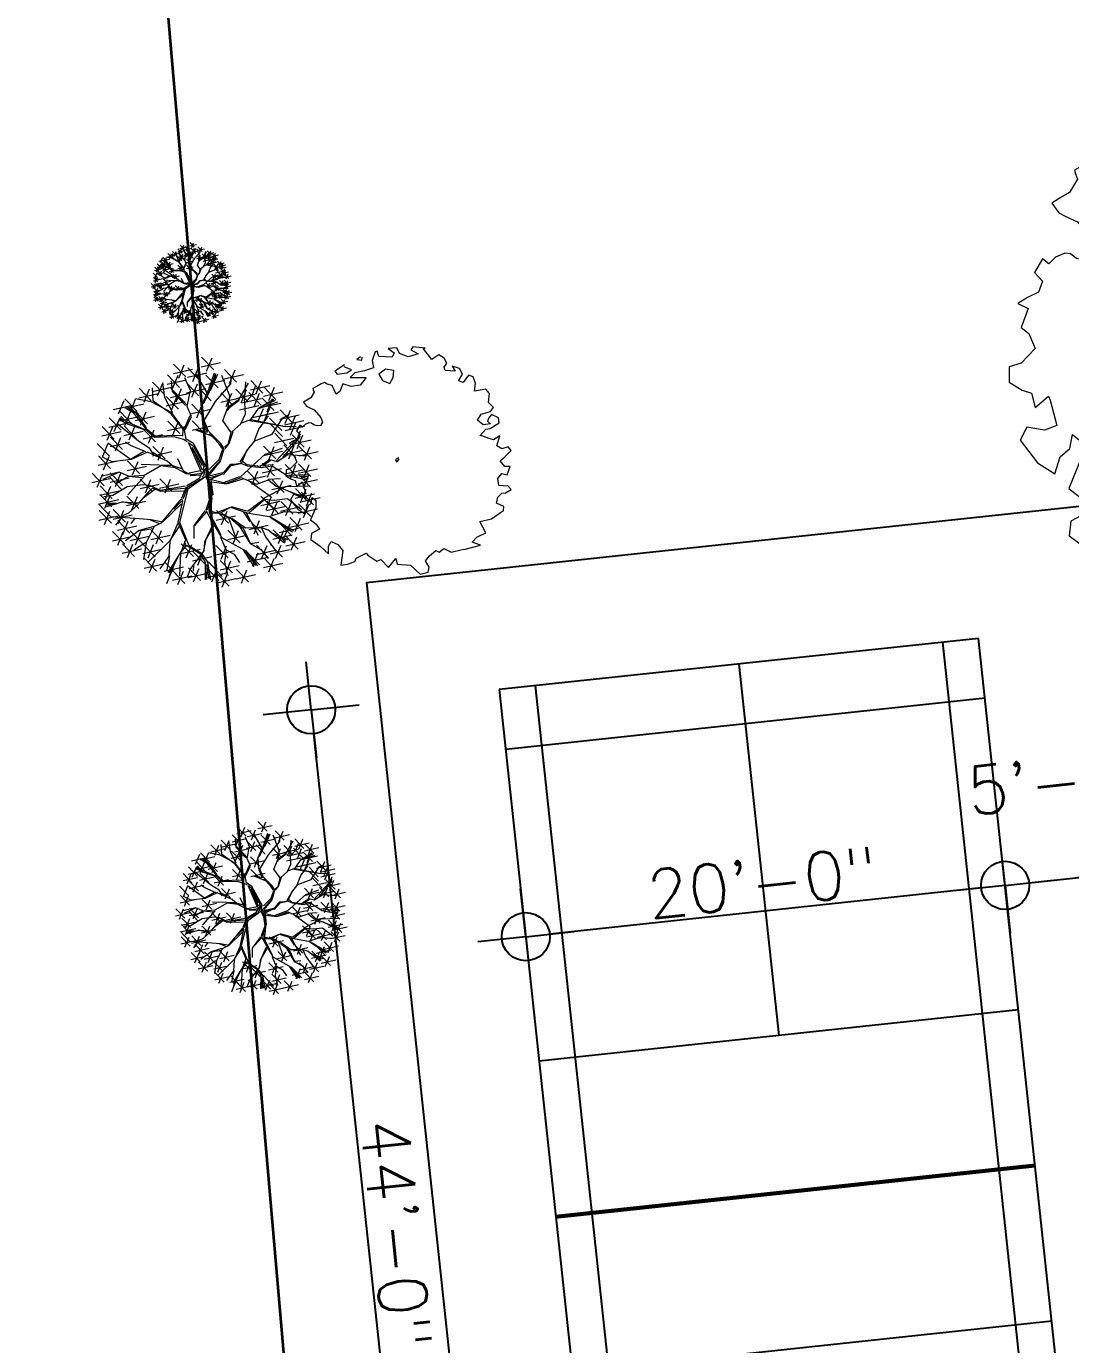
# Model space of a CAD drawing. Extents: x 2080 to 102399, y 2071 to 93424.
# Drawn here: x 84567 to 85087, y 77286 to 77943 of the extents above; entities that cross this region are included whole.
import ezdxf

# ---------------------------------------------------------------- set-up
doc = ezdxf.new("R2010")
doc.units = 0
doc.header["$LTSCALE"] = 20
doc.header["$MEASUREMENT"] = 0
doc.header["$PDMODE"] = 34
doc.header["$PDSIZE"] = 5
doc.layers.add('DIMLINE', color=254, linetype='Continuous')
doc.layers.add('SPORTS', color=240, linetype='Continuous')
for name, color, linetype, lineweight in [('division', 13, 'Continuous', 18), ('Mango tree', 96, 'Continuous', 5), ('NEEM TREE', 84, 'Continuous', 5), ('sappotta', 114, 'Continuous', 5), ('tree', 60, 'Continuous', 0)]:
    doc.layers.add(name, color=color, linetype=linetype, lineweight=lineweight)
doc.styles.add('STYLE1', font='romans.shx')
doc.dimstyles.get("Standard").update_dxf_attribs({"dimtxt": 24, "dimasz": 12, "dimexe": 0.18, "dimexo": 0.0625, "dimgap": 0, "dimtad": 1, "dimzin": 1, "dimdsep": 46, "dimlunit": 4, "dimtxsty": 'STYLE1', "dimblk": 'BLK', "dimcen": 0, "dimse1": 1, "dimse2": 1, "dimclrt": 3, "dimazin": 0, "dimtfac": 1, "dimtix": 1, "dimtmove": 2, "dimatfit": 3, "dimldrblk": 'BLK', "dimfxl": 1, "dimtolj": 1, "dimtzin": 0, "dimarcsym": 0})

# ---------------------------------------------------------------- blocks, each defined once
blk = doc.blocks.new('TREE')
at = {"layer": 'tree', "linetype": 'ByBlock'}
for p, q in [((-0.2048, 0.6602), (-0.1095, 0.5837)), ((-0.1725, 0.5879), (-0.1582, 0.6953)), ((-0.1348, 0.6602), (-0.0396, 0.5836)), ((-0.1025, 0.5879), (-0.0882, 0.6953)), ((-0.0333, 0.6639), (0.0526, 0.6888)), ((-0.0327, 0.7068), (0.0625, 0.6302)), ((-0.0305, 0.5588), (-0.0162, 0.6662)), ((0.0177, 0.6558), (0.113, 0.5792)), ((0.05, 0.5835), (0.0643, 0.6908)), ((0.1556, 0.5563), (0.1699, 0.6636)), ((-0.3288, 0.4921), (-0.3145, 0.5995)), ((-0.3058, 0.5749), (-0.2199, 0.5997)), ((-0.273, 0.5454), (-0.2587, 0.6528)), ((-0.2237, 0.5798), (-0.1284, 0.5032)), ((-0.2072, 0.4328), (-0.2166, 0.6045)), ((-0.2053, 0.6174), (-0.1194, 0.6422)), ((-0.1914, 0.5075), (-0.1771, 0.6148)), ((-0.1354, 0.6173), (-0.0495, 0.6422)), ((-0.0889, 0.4612), (-0.0874, 0.6348)), ((-0.0849, 0.4833), (-0.0706, 0.5907)), ((-0.0633, 0.5882), (0.0226, 0.6131)), ((-0.0628, 0.6311), (0.0325, 0.5545)), ((-0.0548, 0.6426), (-0.0517, 0.5903)), ((-0.0517, 0.5903), (-0.0107, 0.4797)), ((-0.0469, 0.6439), (-0.0466, 0.6107)), ((-0.0424, 0.6), (-0.0354, 0.6435)), ((-0.0052, 0.4639), (-0.0424, 0.6)), ((0.0014, 0.4731), (0.0289, 0.5925)), ((0.0385, 0.586), (0.0065, 0.4769)), ((0.0172, 0.6129), (0.1031, 0.6378)), ((0.0289, 0.5925), (0.0229, 0.6448)), ((0.0301, 0.4852), (0.0444, 0.5926)), ((0.035, 0.6411), (0.0325, 0.5878)), ((0.0438, 0.6368), (0.0385, 0.586)), ((0.1505, 0.5516), (0.1053, 0.6391)), ((0.1227, 0.5857), (0.2086, 0.6106)), ((0.1233, 0.6286), (0.2185, 0.552)), ((0.163, 0.5451), (0.2237, 0.6001)), ((0.2054, 0.5874), (0.3007, 0.5108)), ((0.2377, 0.5151), (0.252, 0.6224)), ((0.3301, 0.4704), (0.3444, 0.5778)), ((0.4055, 0.4811), (0.4198, 0.5885)), ((-0.4703, 0.4857), (-0.3844, 0.5106)), ((-0.4698, 0.5286), (-0.3745, 0.452)), ((-0.4375, 0.4563), (-0.4232, 0.5636)), ((-0.3143, 0.4371), (-0.3982, 0.5041)), ((-0.3616, 0.5215), (-0.2757, 0.5464)), ((-0.3611, 0.5644), (-0.2658, 0.4878)), ((-0.2903, 0.5111), (-0.303, 0.5704)), ((-0.2063, 0.4273), (-0.2903, 0.5111)), ((-0.2242, 0.5369), (-0.1383, 0.5618)), ((-0.1402, 0.4833), (-0.1438, 0.5217)), ((-0.1177, 0.5128), (-0.0318, 0.5376)), ((-0.1172, 0.5556), (-0.022, 0.479)), ((-0.0027, 0.5147), (0.0832, 0.5395)), ((-0.0021, 0.5575), (0.0931, 0.4809)), ((0.1767, 0.4132), (0.1505, 0.5516)), ((0.1688, 0.4091), (0.163, 0.5451)), ((0.1805, 0.4059), (0.2257, 0.5031)), ((0.2049, 0.5445), (0.2908, 0.5694)), ((0.2208, 0.3923), (0.2351, 0.4997)), ((0.2257, 0.5031), (0.2873, 0.5693)), ((0.2788, 0.4021), (0.2931, 0.5095)), ((0.2815, 0.4872), (0.3323, 0.535)), ((0.2973, 0.4998), (0.3832, 0.5247)), ((0.2979, 0.5427), (0.3931, 0.4661)), ((0.3726, 0.5106), (0.4585, 0.5354)), ((0.3732, 0.5534), (0.4684, 0.4769)), ((0.442, 0.3992), (0.4563, 0.5066)), ((-0.5611, 0.3077), (-0.5468, 0.4151)), ((-0.5424, 0.4094), (-0.4471, 0.3328)), ((-0.5101, 0.3371), (-0.4958, 0.4445)), ((-0.5006, 0.398), (-0.4147, 0.4228)), ((-0.5001, 0.4408), (-0.4048, 0.3643)), ((-0.4523, 0.3771), (-0.492, 0.4152)), ((-0.4678, 0.3685), (-0.4535, 0.4759)), ((-0.3143, 0.4371), (-0.4122, 0.4877)), ((-0.3977, 0.3994), (-0.3118, 0.4242)), ((-0.3972, 0.4422), (-0.3019, 0.3656)), ((-0.3883, 0.3547), (-0.374, 0.4621)), ((-0.3649, 0.3699), (-0.3506, 0.4773)), ((-0.2946, 0.3706), (-0.3143, 0.4371)), ((-0.2415, 0.3319), (-0.2272, 0.4392)), ((-0.12, 0.3971), (-0.2126, 0.4319)), ((-0.1082, 0.3768), (-0.2063, 0.4273)), ((-0.1122, 0.3845), (-0.1402, 0.4833)), ((-0.0806, 0.3787), (-0.0889, 0.4612)), ((-0.0593, 0.4055), (0.0266, 0.4304)), ((-0.0588, 0.4484), (0.0365, 0.3718)), ((-0.0265, 0.3761), (-0.0122, 0.4835)), ((-0.0085, 0.3991), (-0.0052, 0.4639)), ((0.0003, 0.3978), (0.0014, 0.4731)), ((0.1413, 0.2926), (0.1688, 0.4091)), ((0.1431, 0.2819), (0.1767, 0.4132)), ((0.188, 0.4218), (0.2739, 0.4466)), ((0.1885, 0.4646), (0.2838, 0.3881)), ((0.246, 0.4316), (0.3319, 0.4564)), ((0.2465, 0.4744), (0.3417, 0.3978)), ((0.2646, 0.3726), (0.2815, 0.4872)), ((0.2735, 0.3684), (0.2851, 0.4823)), ((0.3315, 0.4162), (0.4267, 0.3396)), ((0.357, 0.4049), (0.3972, 0.4816)), ((0.3638, 0.3439), (0.3781, 0.4513)), ((0.4091, 0.4286), (0.495, 0.4535)), ((0.4097, 0.4715), (0.5049, 0.3949)), ((0.4112, 0.3162), (0.4576, 0.4387)), ((0.514, 0.4023), (0.5999, 0.4271)), ((0.5146, 0.4451), (0.6098, 0.3685)), ((0.5469, 0.3728), (0.5612, 0.4802)), ((-0.6239, 0.3068), (-0.538, 0.3317)), ((-0.6233, 0.3497), (-0.5281, 0.2731)), ((-0.591, 0.2774), (-0.5767, 0.3848)), ((-0.5429, 0.3666), (-0.457, 0.3914)), ((-0.4487, 0.3078), (-0.531, 0.3639)), ((-0.4801, 0.3277), (-0.5236, 0.3708)), ((-0.4746, 0.3286), (-0.5139, 0.3782)), ((-0.3538, 0.3409), (-0.4523, 0.3771)), ((-0.2951, 0.3733), (-0.3845, 0.4057)), ((-0.2836, 0.2742), (-0.3538, 0.3409)), ((-0.2523, 0.3021), (-0.2977, 0.3728)), ((-0.2328, 0.3027), (-0.2946, 0.3706)), ((-0.2743, 0.3613), (-0.1884, 0.3862)), ((-0.2738, 0.4042), (-0.1786, 0.3276)), ((-0.1234, 0.268), (-0.192, 0.3599)), ((-0.0748, 0.2454), (-0.1082, 0.3768)), ((-0.105, 0.3374), (-0.0098, 0.2608)), ((-0.0955, 0.3342), (-0.0806, 0.3787)), ((-0.0826, 0.2917), (-0.0896, 0.3492)), ((-0.0727, 0.2651), (-0.0584, 0.3725)), ((0.0691, 0.3056), (-0.0085, 0.3991)), ((0.0696, 0.32), (0.0003, 0.3978)), ((0.0749, 0.3198), (0.1608, 0.3446)), ((0.0754, 0.3626), (0.1707, 0.2861)), ((0.1077, 0.2903), (0.122, 0.3977)), ((0.2348, 0.3004), (0.2669, 0.3589)), ((0.2669, 0.3589), (0.357, 0.4049)), ((0.2815, 0.24), (0.2958, 0.3473)), ((0.331, 0.3733), (0.4169, 0.3982)), ((0.3874, 0.2656), (0.4017, 0.373)), ((0.4116, 0.3135), (0.5357, 0.3568)), ((0.4261, 0.3103), (0.5371, 0.3486)), ((0.5416, 0.3382), (0.4319, 0.3085)), ((0.4437, 0.312), (0.5296, 0.3369)), ((0.4443, 0.3549), (0.5395, 0.2783)), ((0.4765, 0.2826), (0.4908, 0.3899)), ((-0.5089, 0.25), (-0.5844, 0.2487)), ((-0.5685, 0.1491), (-0.5542, 0.2565)), ((-0.5647, 0.2424), (-0.4788, 0.2672)), ((-0.5642, 0.2852), (-0.469, 0.2086)), ((-0.4776, 0.1801), (-0.5631, 0.3056)), ((-0.5319, 0.2129), (-0.5176, 0.3203)), ((-0.4757, 0.2333), (-0.5089, 0.25)), ((-0.3897, 0.223), (-0.4487, 0.3078)), ((-0.4473, 0.2298), (-0.3613, 0.2546)), ((-0.4467, 0.2726), (-0.3515, 0.1961)), ((-0.4072, 0.2253), (-0.4455, 0.3055)), ((-0.4144, 0.2003), (-0.4001, 0.3077)), ((-0.235, 0.2995), (-0.3902, 0.3069)), ((-0.3124, 0.2299), (-0.2265, 0.2547)), ((-0.3119, 0.2727), (-0.2167, 0.1961)), ((-0.2605, 0.2362), (-0.2836, 0.2742)), ((-0.2796, 0.2004), (-0.2653, 0.3078)), ((-0.122, 0.2598), (-0.2328, 0.3027)), ((-0.0802, 0.2109), (-0.1225, 0.2626)), ((-0.0752, 0.181), (-0.122, 0.2598)), ((-0.1056, 0.2945), (-0.0197, 0.3194)), ((-0.0766, 0.1892), (-0.0748, 0.2454)), ((0.0922, 0.251), (0.0691, 0.3056)), ((0.1056, 0.2699), (0.0696, 0.32)), ((0.0968, 0.2237), (0.0922, 0.251)), ((0.1055, 0.2394), (0.1431, 0.2819)), ((0.1061, 0.2671), (0.1413, 0.2926)), ((0.1459, 0.2799), (0.2348, 0.3004)), ((0.2329, 0.3114), (0.1472, 0.2885)), ((0.2028, 0.1723), (0.2171, 0.2796)), ((0.2487, 0.2694), (0.3346, 0.2943)), ((0.2492, 0.3123), (0.3445, 0.2357)), ((0.258, 0.2288), (0.3309, 0.2942)), ((0.3309, 0.2942), (0.4112, 0.3162)), ((0.3427, 0.2907), (0.4261, 0.3103)), ((0.4505, 0.1408), (0.4648, 0.2482)), ((0.482, 0.194), (0.5517, 0.312)), ((0.5427, 0.2438), (0.6286, 0.2687)), ((0.5433, 0.2867), (0.6385, 0.2101)), ((0.545, 0.2352), (0.5826, 0.2612)), ((0.5755, 0.2144), (0.5898, 0.3218)), ((-0.6736, 0.1612), (-0.5877, 0.186)), ((-0.673, 0.204), (-0.5778, 0.1274)), ((-0.6407, 0.1317), (-0.6264, 0.2391)), ((-0.6013, 0.1786), (-0.5154, 0.2034)), ((-0.6007, 0.2214), (-0.5055, 0.1448)), ((-0.4809, 0.1824), (-0.5169, 0.1816)), ((-0.4218, 0.0972), (-0.4776, 0.1801)), ((-0.3947, 0.2193), (-0.4757, 0.2333)), ((-0.2994, 0.2183), (-0.3897, 0.223)), ((-0.2597, 0.1974), (-0.3387, 0.2173)), ((-0.2624, 0.2136), (-0.2994, 0.2183)), ((-0.2476, 0.1599), (-0.2624, 0.2136)), ((-0.243, 0.1664), (-0.2605, 0.2362)), ((-0.128, 0.063), (-0.243, 0.1664)), ((-0.2356, 0.178), (-0.1404, 0.1014)), ((-0.2034, 0.1057), (-0.1891, 0.2131)), ((-0.0623, 0.105), (-0.0766, 0.1892)), ((-0.0552, 0.1452), (-0.0757, 0.2005)), ((-0.0606, 0.1276), (-0.0231, 0.2037)), ((0.0025, 0.0374), (0.0981, 0.2158)), ((0.0159, 0.0397), (0.0879, 0.1775)), ((0.0879, 0.1775), (0.0377, 0.06)), ((0.099, 0.1765), (0.0428, 0.0471)), ((0.0437, 0.0249), (0.1115, 0.1872)), ((0.0981, 0.2158), (0.099, 0.1765)), ((0.1115, 0.1872), (0.1055, 0.2394)), ((0.1705, 0.2446), (0.2658, 0.168)), ((0.2186, 0.1635), (0.1881, 0.2282)), ((0.1881, 0.2282), (0.2188, 0.13)), ((0.2191, 0.1608), (0.2558, 0.2257)), ((0.23, 0.1627), (0.2643, 0.2243)), ((0.2643, 0.2243), (0.4012, 0.2418)), ((0.4012, 0.2418), (0.545, 0.2352)), ((0.4177, 0.1703), (0.5036, 0.1951)), ((0.4183, 0.2131), (0.5135, 0.1365)), ((0.4236, 0.1589), (0.482, 0.194)), ((0.5067, 0.0974), (0.6118, 0.171)), ((0.525, 0.0834), (0.5393, 0.1908)), ((-0.6957, 0.0666), (-0.6098, 0.0915)), ((-0.6951, 0.1095), (-0.5999, 0.0329)), ((-0.6629, 0.0372), (-0.6486, 0.1446)), ((-0.5198, 0.114), (-0.622, 0.1415)), ((-0.6029, 0.0783), (-0.517, 0.1031)), ((-0.6023, 0.1211), (-0.5071, 0.0445)), ((-0.57, 0.0488), (-0.5557, 0.1562)), ((-0.4593, 0.0547), (-0.5226, 0.1135)), ((-0.4435, 0.0598), (-0.5198, 0.114)), ((-0.4102, 0.0459), (-0.425, 0.0995)), ((-0.3927, 0.0407), (-0.4218, 0.0972)), ((-0.1562, 0.0497), (-0.2476, 0.1599)), ((-0.2362, 0.1352), (-0.1503, 0.16)), ((-0.1409, 0.058), (-0.2227, 0.1446)), ((-0.0424, 0.0691), (-0.0623, 0.105)), ((-0.0561, 0.1003), (-0.0606, 0.1276)), ((0.0062, 0.0465), (-0.0561, 0.1003)), ((0.2103, 0.0643), (0.2214, 0.1471)), ((0.2175, 0.0543), (0.23, 0.1627)), ((0.311, 0.0476), (0.3358, 0.1329)), ((0.3358, 0.1329), (0.4236, 0.1589)), ((0.4028, 0.1499), (0.4277, 0.1511)), ((0.4236, 0.1589), (0.503, 0.136)), ((0.4277, 0.1511), (0.4981, 0.1322)), ((0.4533, 0.094), (0.5485, 0.0174)), ((0.4561, 0.0497), (0.5072, 0.0947)), ((0.4922, 0.1129), (0.5781, 0.1377)), ((0.4927, 0.1557), (0.588, 0.0791)), ((0.4961, 0.109), (0.5913, 0.0324)), ((0.503, 0.136), (0.6177, 0.1524)), ((0.5072, 0.0947), (0.5725, 0.0889)), ((0.5581, 0.0067), (0.5724, 0.1141)), ((0.5725, 0.0889), (0.6283, 0.1067)), ((0.5914, 0.0745), (0.6773, 0.0994)), ((0.5919, 0.1174), (0.6871, 0.0408)), ((0.6242, 0.0451), (0.6385, 0.1524)), ((-0.551, 0.0336), (-0.6427, -0.0185)), ((-0.5542, 0.0359), (-0.6342, 0.0642)), ((-0.6174, 0.0087), (-0.5221, -0.0679)), ((-0.5851, -0.0636), (-0.5708, 0.0438)), ((-0.4431, 0.0575), (-0.551, 0.0336)), ((-0.5184, -0.0189), (-0.4325, 0.0059)), ((-0.5179, 0.0239), (-0.4226, -0.0527)), ((-0.4856, -0.0484), (-0.4713, 0.059)), ((-0.4001, 0.0366), (-0.4431, 0.0575)), ((-0.2066, 0.0326), (-0.4001, 0.0366)), ((-0.2284, 0.0123), (-0.3885, 0.0329)), ((-0.2099, 0.0183), (-0.3285, -0.0408)), ((-0.1317, 0.0372), (-0.3243, -0.0486)), ((-0.2136, 0.0233), (-0.2816, 0.0285)), ((-0.2011, 0.0336), (-0.2099, 0.0183)), ((-0.1266, 0.0547), (-0.2011, 0.0336)), ((-0.1256, 0.0491), (-0.1965, 0.0234)), ((0, 0), (-0.1317, 0.0372)), ((0, 0), (-0.1256, 0.0491)), ((-0.0378, 0.0249), (-0.1182, 0.0561)), ((-0.0133, 0.0293), (-0.0577, 0.0777)), ((-0.0029, 0.0338), (-0.0424, 0.0691)), ((-0.0049, 0.0305), (-0.0378, 0.0249)), ((-0.0003, 0.0032), (-0.0258, -0.0459)), ((-0.0193, 0.0171), (-0.0022, 0.0143)), ((-0.0003, 0.0032), (-0.0143, -0.0468)), ((0.0395, 0.0323), (-0.0049, 0.0305)), ((-0.0022, 0.0143), (0.0395, 0.0323)), ((0, 0), (0.0437, 0.0249)), ((0, 0), (0.0907, -0.0733)), ((0, 0), (0.1387, -0.0093)), ((0.0428, 0.0471), (0.0159, 0.0397)), ((0.0457, 0.0112), (0.1342, 0.0011)), ((0.1342, 0.0011), (0.1976, 0.0229)), ((0.1387, -0.0093), (0.2039, 0.0183)), ((0.1976, 0.0229), (0.2103, 0.0643)), ((0.2039, 0.0183), (0.2175, 0.0543)), ((0.2077, 0.0135), (0.2494, 0.0148)), ((0.2143, 0.023), (0.2461, 0.0172)), ((0.2461, 0.0172), (0.311, 0.0476)), ((0.2494, 0.0148), (0.3232, 0.0414)), ((0.3168, 0.0458), (0.3889, 0.0329)), ((0.3889, 0.0329), (0.4561, 0.0497)), ((0.3938, 0.0364), (0.4502, 0.0012)), ((0.5395, -0.1795), (0.4317, 0.012)), ((0.4502, 0.0012), (0.5332, 0.0068)), ((0.4662, 0.0016), (0.5615, -0.075)), ((0.5252, 0.0362), (0.6111, 0.061)), ((0.5332, 0.0068), (0.6399, -0.0619)), ((0.5359, 0.0073), (0.6375, -0.0315)), ((0.5825, -0.0766), (0.5968, 0.0307)), ((0.6103, -0.0135), (0.6962, 0.0113)), ((0.6109, 0.0293), (0.7061, -0.0473)), ((0.6432, -0.043), (0.6575, 0.0644)), ((-0.6824, -0.0975), (-0.5965, -0.0727)), ((-0.6819, -0.0547), (-0.5866, -0.1313)), ((-0.6496, -0.127), (-0.6353, -0.0196)), ((-0.4544, -0.0734), (-0.64, -0.0514)), ((-0.6179, -0.0342), (-0.532, -0.0093)), ((-0.4539, -0.0762), (-0.529, -0.1279)), ((-0.3336, -0.0445), (-0.4539, -0.0762)), ((-0.3415, -0.0625), (-0.4516, -0.0729)), ((-0.3243, -0.0486), (-0.3996, -0.1841)), ((-0.3285, -0.0408), (-0.3865, -0.1457)), ((-0.0258, -0.0459), (-0.0782, -0.0994)), ((-0.0143, -0.0468), (-0.069, -0.1031)), ((0.0037, -0.0378), (-0.0634, -0.105)), ((0.0794, -0.0725), (-0.0032, -0.0305)), ((-0.0027, -0.05), (0.0442, -0.1288)), ((0, -0.016), (0.0794, -0.0725)), ((0.0068, -0.04), (0.0464, -0.1257)), ((0.0218, -0.0124), (0.1337, -0.0129)), ((0.0776, -0.0784), (0.1507, -0.0801)), ((0.0907, -0.0733), (0.1551, -0.0736)), ((0.1507, -0.0801), (0.1961, -0.1171)), ((0.1551, -0.0736), (0.1692, -0.0909)), ((0.3552, -0.0987), (0.4322, -0.0745)), ((0.4322, -0.0745), (0.5351, -0.0711)), ((0.4506, -0.0014), (0.5471, -0.1922)), ((0.4657, -0.0413), (0.5516, -0.0164)), ((0.4982, -0.0688), (0.5841, -0.044)), ((0.4988, -0.026), (0.594, -0.1026)), ((0.5497, -0.0472), (0.6356, -0.0223)), ((0.5502, -0.0043), (0.6454, -0.0809)), ((0.634, -0.0433), (0.5572, -0.0031)), ((-0.529, -0.1279), (-0.6262, -0.1328)), ((-0.5262, -0.1302), (-0.6106, -0.1749)), ((-0.5883, -0.2365), (-0.574, -0.1291)), ((-0.3865, -0.1457), (-0.4551, -0.1682)), ((-0.4366, -0.2485), (-0.4223, -0.1411)), ((-0.4167, -0.1646), (-0.3981, -0.1586)), ((-0.2851, -0.1315), (-0.3468, -0.1809)), ((-0.1708, -0.1289), (-0.2851, -0.1315)), ((-0.1717, -0.1404), (-0.2819, -0.1338)), ((-0.1611, -0.1553), (-0.2266, -0.2977)), ((-0.1625, -0.1303), (-0.1885, -0.1908)), ((-0.0782, -0.0994), (-0.1625, -0.1303)), ((-0.1334, -0.1363), (-0.1611, -0.1553)), ((-0.069, -0.1031), (-0.1583, -0.1382)), ((-0.1491, -0.159), (-0.0787, -0.1133)), ((-0.1491, -0.159), (-0.1325, -0.1923)), ((0.1285, -0.1649), (0.0414, -0.1124)), ((0.0442, -0.1288), (0.1326, -0.1893)), ((0.0464, -0.1257), (0.1304, -0.1758)), ((0.1692, -0.0909), (0.1988, -0.1166)), ((0.1988, -0.1166), (0.2115, -0.1592)), ((0.1997, -0.1222), (0.28, -0.1002)), ((0.2908, -0.0984), (0.2006, -0.1108)), ((0.2115, -0.1592), (0.2579, -0.2353)), ((0.216, -0.1194), (0.2161, -0.1529)), ((0.2161, -0.1529), (0.2589, -0.2239)), ((0.28, -0.1002), (0.361, -0.1005)), ((0.3553, -0.2704), (0.3696, -0.1631)), ((0.361, -0.1005), (0.4605, -0.1592)), ((0.4605, -0.1592), (0.5815, -0.1472)), ((0.4883, -0.2176), (0.5026, -0.1102)), ((0.5143, -0.1912), (0.5286, -0.0838)), ((0.5618, -0.1806), (0.6477, -0.1557)), ((0.5623, -0.1377), (0.6576, -0.2143)), ((0.5815, -0.1472), (0.612, -0.1616)), ((0.5946, -0.21), (0.6089, -0.1026)), ((-0.6694, -0.223), (-0.5835, -0.1982)), ((-0.6316, -0.2393), (-0.5364, -0.3159)), ((-0.6212, -0.2071), (-0.5353, -0.1822)), ((-0.6206, -0.1642), (-0.5254, -0.2408)), ((-0.4551, -0.1682), (-0.6115, -0.1865)), ((-0.6069, -0.1967), (-0.5564, -0.1829)), ((-0.5527, -0.1875), (-0.6055, -0.205)), ((-0.5994, -0.3116), (-0.5851, -0.2043)), ((-0.4685, -0.1733), (-0.5833, -0.2546)), ((-0.4768, -0.1719), (-0.5527, -0.1875)), ((-0.4074, -0.1716), (-0.4768, -0.1719)), ((-0.4694, -0.219), (-0.3835, -0.1942)), ((-0.4689, -0.1762), (-0.3736, -0.2528)), ((-0.4283, -0.3326), (-0.414, -0.2253)), ((-0.4074, -0.1716), (-0.4005, -0.2266)), ((-0.4005, -0.2266), (-0.3951, -0.2756)), ((-0.3996, -0.1841), (-0.39, -0.2748)), ((-0.3696, -0.2771), (-0.3029, -0.2434)), ((-0.2062, -0.2186), (-0.3247, -0.2471)), ((-0.3029, -0.2434), (-0.2099, -0.2306)), ((-0.1885, -0.1908), (-0.2354, -0.3106)), ((-0.1719, -0.2615), (-0.086, -0.2367)), ((-0.1713, -0.2187), (-0.0761, -0.2953)), ((-0.1597, -0.1636), (-0.1316, -0.1979)), ((-0.1391, -0.291), (-0.1248, -0.1836)), ((-0.1325, -0.1923), (-0.0549, -0.2378)), ((-0.1316, -0.1979), (-0.1072, -0.2747)), ((-0.127, -0.208), (-0.0549, -0.2378)), ((-0.117, -0.2175), (-0.1065, -0.28)), ((-0.0549, -0.2378), (-0.0184, -0.3382)), ((-0.0107, -0.3337), (-0.0485, -0.2422)), ((0.1304, -0.1758), (0.1582, -0.2744)), ((0.1323, -0.1698), (0.3363, -0.2026)), ((0.1396, -0.2563), (0.2255, -0.2314)), ((0.1402, -0.2134), (0.2354, -0.29)), ((0.145, -0.2292), (0.153, -0.3929)), ((0.1725, -0.2857), (0.1868, -0.1784)), ((0.2579, -0.2353), (0.3074, -0.2801)), ((0.2589, -0.2239), (0.3265, -0.2433)), ((0.2678, -0.3315), (0.2821, -0.2242)), ((0.3093, -0.2742), (0.2687, -0.2335)), ((0.2687, -0.2335), (0.3278, -0.2515)), ((0.3224, -0.241), (0.4083, -0.2161)), ((0.323, -0.1981), (0.4182, -0.2747)), ((0.3265, -0.2433), (0.3478, -0.2873)), ((0.3363, -0.2026), (0.433, -0.2618)), ((0.4287, -0.2023), (0.5239, -0.2789)), ((0.461, -0.2747), (0.4753, -0.1673)), ((0.5276, -0.2515), (0.6135, -0.2267)), ((0.5281, -0.2087), (0.6233, -0.2852)), ((0.5471, -0.1922), (0.5922, -0.2432)), ((0.5536, -0.2251), (0.6395, -0.2002)), ((0.5541, -0.1822), (0.6493, -0.2588)), ((-0.6322, -0.2822), (-0.5463, -0.2573)), ((-0.5061, -0.2806), (-0.5649, -0.299)), ((-0.5581, -0.3467), (-0.4722, -0.3219)), ((-0.5575, -0.3039), (-0.4623, -0.3805)), ((-0.5252, -0.3762), (-0.5109, -0.2688)), ((-0.4783, -0.2816), (-0.508, -0.3032)), ((-0.3696, -0.2771), (-0.5061, -0.2806)), ((-0.4611, -0.3032), (-0.3752, -0.2783)), ((-0.4606, -0.2603), (-0.3653, -0.3369)), ((-0.3951, -0.2756), (-0.4174, -0.327)), ((-0.39, -0.2748), (-0.4095, -0.3399)), ((-0.3247, -0.2471), (-0.3696, -0.2771)), ((-0.3095, -0.4221), (-0.2952, -0.3147)), ((-0.2391, -0.3055), (-0.2795, -0.3823)), ((-0.2354, -0.3106), (-0.2065, -0.4818)), ((-0.1896, -0.4219), (-0.1753, -0.3146)), ((-0.1137, -0.2701), (-0.1773, -0.3731)), ((-0.1072, -0.2747), (-0.1125, -0.3593)), ((-0.1097, -0.2945), (-0.1064, -0.3806)), ((-0.1024, -0.2878), (-0.0963, -0.3901)), ((-0.0488, -0.3905), (-0.0267, -0.3225)), ((0.1582, -0.2744), (0.2241, -0.3165)), ((0.2241, -0.3165), (0.2233, -0.3781)), ((0.2263, -0.3133), (0.2777, -0.369)), ((0.2349, -0.3021), (0.3208, -0.2772)), ((0.2355, -0.2592), (0.3307, -0.3358)), ((0.3074, -0.2801), (0.3177, -0.3902)), ((0.3478, -0.2873), (0.4223, -0.3138)), ((0.3496, -0.2814), (0.5678, -0.2977)), ((0.3918, -0.2995), (0.5577, -0.3051)), ((0.4055, -0.3339), (0.4914, -0.309)), ((0.4061, -0.291), (0.5013, -0.3676)), ((0.4223, -0.3138), (0.4886, -0.4089)), ((0.4383, -0.3633), (0.4526, -0.256)), ((0.4881, -0.3355), (0.574, -0.3107)), ((0.4886, -0.2927), (0.5839, -0.3693)), ((0.5002, -0.3086), (0.5861, -0.2837)), ((0.5209, -0.365), (0.5352, -0.2576)), ((-0.4174, -0.327), (-0.504, -0.3949)), ((-0.423, -0.3446), (-0.4971, -0.4018)), ((-0.4876, -0.3919), (-0.3924, -0.4684)), ((-0.4841, -0.411), (-0.423, -0.3446)), ((-0.4095, -0.3399), (-0.4823, -0.4217)), ((-0.4553, -0.4642), (-0.441, -0.3568)), ((-0.4035, -0.3413), (-0.4222, -0.4649)), ((-0.3657, -0.5011), (-0.3514, -0.3937)), ((-0.2795, -0.3823), (-0.343, -0.4206)), ((-0.3423, -0.3926), (-0.2564, -0.3678)), ((-0.3417, -0.3498), (-0.2465, -0.4264)), ((-0.2759, -0.3869), (-0.2676, -0.4359)), ((-0.2224, -0.3925), (-0.1365, -0.3676)), ((-0.2219, -0.3496), (-0.1266, -0.4262)), ((-0.1125, -0.3593), (-0.1552, -0.4731)), ((-0.1064, -0.3806), (-0.1525, -0.4723)), ((-0.0963, -0.3901), (-0.0331, -0.4661)), ((-0.0194, -0.3324), (-0.0839, -0.4803)), ((-0.0591, -0.4848), (-0.0448, -0.3774)), ((-0.0184, -0.3382), (0.0499, -0.4609)), ((-0.008, -0.3501), (0.1163, -0.3738)), ((-0.0076, -0.3361), (0.1127, -0.3689)), ((0.0702, -0.4209), (0.1561, -0.396)), ((0.0707, -0.378), (0.1659, -0.4546)), ((0.1007, -0.498), (0.115, -0.3907)), ((0.103, -0.4503), (0.1173, -0.343)), ((0.1127, -0.3689), (0.1499, -0.4241)), ((0.1176, -0.3652), (0.2597, -0.428)), ((0.1913, -0.4128), (0.2772, -0.3879)), ((0.1919, -0.3699), (0.2871, -0.4465)), ((0.2233, -0.3781), (0.2612, -0.5033)), ((0.2241, -0.4422), (0.2384, -0.3349)), ((0.3171, -0.4168), (0.403, -0.392)), ((0.3176, -0.374), (0.4129, -0.4506)), ((0.3177, -0.3902), (0.3763, -0.5062)), ((0.4013, -0.4879), (0.3244, -0.3975)), ((0.3499, -0.4463), (0.3642, -0.3389)), ((0.4039, -0.5086), (0.4182, -0.4012)), ((0.4587, -0.415), (0.5446, -0.3901)), ((0.4593, -0.3721), (0.5545, -0.4487)), ((0.4915, -0.4444), (0.5058, -0.3371)), ((-0.4882, -0.4347), (-0.4023, -0.4099)), ((-0.4749, -0.5065), (-0.389, -0.4816)), ((-0.4744, -0.4636), (-0.3791, -0.5402)), ((-0.4421, -0.5359), (-0.4278, -0.4285)), ((-0.3986, -0.4717), (-0.3127, -0.4468)), ((-0.398, -0.4288), (-0.3028, -0.5054)), ((-0.343, -0.4206), (-0.3958, -0.4885)), ((-0.2676, -0.4359), (-0.288, -0.4955)), ((-0.2125, -0.4633), (-0.2516, -0.5788)), ((-0.2093, -0.4822), (-0.2396, -0.5849)), ((-0.2065, -0.4818), (-0.235, -0.5955)), ((-0.1552, -0.4731), (-0.1424, -0.549)), ((-0.152, -0.475), (-0.1152, -0.5107)), ((-0.0919, -0.4553), (-0.006, -0.4305)), ((-0.0913, -0.4125), (0.0039, -0.4891)), ((-0.0336, -0.4634), (-0.063, -0.5215)), ((-0.0331, -0.4661), (-0.0177, -0.5084)), ((0.0499, -0.4609), (0.1322, -0.517)), ((0.0511, -0.4687), (0.0651, -0.6342)), ((0.0737, -0.6355), (0.0525, -0.4769)), ((0.0678, -0.4686), (0.1537, -0.4437)), ((0.0684, -0.4257), (0.1636, -0.5023)), ((0.1499, -0.4241), (0.2072, -0.4816)), ((0.1527, -0.5685), (0.167, -0.4611)), ((0.2072, -0.4816), (0.2087, -0.5904)), ((0.2465, -0.4497), (0.2653, -0.5445)), ((0.2597, -0.428), (0.35, -0.533)), ((0.272, -0.589), (0.2863, -0.4816)), ((0.3193, -0.4761), (0.4145, -0.5527)), ((0.3516, -0.5484), (0.3659, -0.441)), ((0.3913, -0.4953), (0.3618, -0.4526)), ((0.3618, -0.4526), (0.3818, -0.5053)), ((0.371, -0.4791), (0.4569, -0.4543)), ((0.3716, -0.4363), (0.4668, -0.5128)), ((-0.38, -0.5843), (-0.2941, -0.5594)), ((-0.3794, -0.5414), (-0.2842, -0.618)), ((-0.3471, -0.6137), (-0.3328, -0.5063)), ((-0.2549, -0.5729), (-0.169, -0.548)), ((-0.2543, -0.53), (-0.1591, -0.6066)), ((-0.222, -0.6023), (-0.2077, -0.495)), ((-0.185, -0.5886), (-0.0991, -0.5638)), ((-0.1845, -0.5458), (-0.0893, -0.6224)), ((-0.1424, -0.549), (-0.1582, -0.6188)), ((-0.1522, -0.6181), (-0.1379, -0.5107)), ((-0.063, -0.5215), (-0.0923, -0.6299)), ((-0.0451, -0.5673), (0.0501, -0.6439)), ((-0.0177, -0.5084), (-0.0184, -0.6371)), ((-0.0167, -0.5472), (0.0102, -0.6407)), ((-0.0129, -0.6396), (0.0014, -0.5323)), ((0.0432, -0.6451), (0.0575, -0.5377)), ((0.1102, -0.6739), (0.1245, -0.5666)), ((0.1198, -0.539), (0.2057, -0.5142)), ((0.1204, -0.4962), (0.2156, -0.5728)), ((0.1322, -0.517), (0.1982, -0.6091)), ((0.2107, -0.6622), (0.225, -0.5548)), ((0.2392, -0.5595), (0.3251, -0.5347)), ((0.2397, -0.5167), (0.335, -0.5933)), ((0.2442, -0.5587), (0.3395, -0.6353)), ((0.2612, -0.5033), (0.2916, -0.568)), ((0.2658, -0.5304), (0.2845, -0.5748)), ((0.2765, -0.631), (0.2908, -0.5236)), ((0.3187, -0.5189), (0.4046, -0.4941)), ((-0.2193, -0.6729), (-0.1334, -0.6481)), ((-0.2187, -0.6301), (-0.1235, -0.7067)), ((-0.1864, -0.7024), (-0.1721, -0.595)), ((-0.1284, -0.6539), (-0.0425, -0.6291)), ((-0.1279, -0.6111), (-0.0326, -0.6877)), ((-0.0956, -0.6834), (-0.0813, -0.576)), ((-0.0457, -0.6102), (0.0402, -0.5853)), ((-0.0016, -0.637), (-0.0134, -0.5831)), ((0.0037, -0.7279), (0.018, -0.6205)), ((0.0103, -0.6156), (0.0962, -0.5908)), ((0.0109, -0.5728), (0.1061, -0.6494)), ((0.0774, -0.6445), (0.1633, -0.6196)), ((0.078, -0.6016), (0.1732, -0.6782)), ((0.1778, -0.6327), (0.2637, -0.6079)), ((0.1784, -0.5899), (0.2736, -0.6665)), ((0.2437, -0.6015), (0.3296, -0.5767)), ((-0.0291, -0.6984), (0.0568, -0.6736)), ((-0.0286, -0.6556), (0.0667, -0.7322))]:
    blk.add_line(p, q, dxfattribs=at)
blk = doc.blocks.new('NEEM')
at = {"layer": 'sappotta', "linetype": 'Continuous'}
for p, q in [((0.1622, 1.1437), (0.1418, 1.1119)), ((0.2828, 1.1298), (0.1622, 1.1437)), ((-0.2131, 1.0923), (-0.2421, 1.0068)), ((-0.1911, 1.0989), (-0.2131, 1.0923)), ((-0.177, 1.0484), (-0.1911, 1.0989)), ((0.0031, 1.1323), (-0.083, 1.1274)), ((-0.083, 1.1274), (-0.0227, 1.0834)), ((-0.0227, 1.0834), (-0.0431, 1.0394)), ((0.0298, 1.0769), (0.0031, 1.1323)), ((0.1418, 1.1119), (0.2162, 1.072)), ((0.2671, 1.1233), (0.2828, 1.1298)), ((0.3509, 1.0158), (0.2671, 1.1233)), ((-0.3588, 1.0435), (-0.3956, 1.0158)), ((-0.3455, 1.0109), (-0.34, 1.0386)), ((-0.0431, 1.0394), (-0.177, 1.0484)), ((0.1144, 1.0427), (0.0298, 1.0769)), ((0.2162, 1.072), (0.1144, 1.0427)), ((0.4207, 1.063), (0.3509, 1.0158)), ((0.4731, 1.0296), (0.4207, 1.063)), ((0.5006, 0.9816), (0.4731, 1.0296)), ((-0.3956, 1.0158), (-0.3455, 1.0109)), ((-0.2421, 1.0068), (-0.2303, 0.9351)), ((0.4716, 0.9417), (0.5006, 0.9816)), ((-0.517, 0.9628), (-0.6142, 0.9009)), ((-0.5209, 0.9449), (-0.5209, 0.9449)), ((-0.4489, 0.9131), (-0.5209, 0.9449)), ((-0.2303, 0.9351), (-0.3196, 0.9058)), ((-0.1081, 0.9221), (-0.177, 0.8716)), ((-0.0274, 0.9083), (-0.1081, 0.9221)), ((0.4825, 0.9083), (0.4716, 0.9417)), ((0.5515, 0.9498), (0.5813, 0.9001)), ((0.6267, 0.9278), (0.5515, 0.9498)), ((0.6541, 0.87), (0.6267, 0.9278)), ((-0.6142, 0.9009), (-0.5891, 0.87)), ((-0.5891, 0.87), (-0.4935, 0.8838)), ((-0.4935, 0.8838), (-0.4489, 0.9131)), ((-0.4152, 0.8838), (-0.459, 0.839)), ((-0.3196, 0.9058), (-0.4152, 0.8838)), ((-0.177, 0.8716), (-0.1394, 0.8089)), ((-0.0345, 0.839), (-0.0274, 0.9083)), ((0.5813, 0.9001), (0.4825, 0.9083)), ((0.6157, 0.8064), (0.6541, 0.87)), ((-0.459, 0.839), (-0.3032, 0.8374)), ((-0.3032, 0.8374), (-0.3611, 0.7616)), ((-0.0674, 0.7796), (-0.0345, 0.839)), ((0.7152, 0.8602), (0.6604, 0.7877)), ((0.7622, 0.8439), (0.7152, 0.8602)), ((0.7826, 0.7787), (0.7622, 0.8439)), ((-0.7826, 0.7567), (-0.8304, 0.7291)), ((-0.7489, 0.7739), (-0.7826, 0.7567)), ((-0.7168, 0.7893), (-0.7489, 0.7739)), ((-0.6886, 0.7722), (-0.7168, 0.7893)), ((-0.6384, 0.7576), (-0.6886, 0.7722)), ((-0.5985, 0.672), (-0.6384, 0.7576)), ((-0.5335, 0.7763), (-0.5617, 0.6989)), ((-0.452, 0.7502), (-0.5335, 0.7763)), ((-0.3611, 0.7616), (-0.452, 0.7502)), ((-0.1394, 0.8089), (-0.0674, 0.7796)), ((0.6604, 0.7877), (0.6157, 0.8064)), ((0.7755, 0.7038), (0.7826, 0.7787)), ((-0.8304, 0.7291), (-0.8264, 0.7144)), ((-0.8264, 0.7144), (-0.8178, 0.6924)), ((0.8883, 0.7225), (0.7755, 0.7038)), ((0.9236, 0.6785), (0.8883, 0.7225)), ((-0.8178, 0.6924), (-0.8499, 0.6378)), ((-0.5617, 0.6989), (-0.5985, 0.672)), ((0.9126, 0.5906), (0.9236, 0.6785)), ((-0.8922, 0.6126), (-0.9228, 0.5938)), ((-0.8499, 0.6378), (-0.8922, 0.6126)), ((-0.9228, 0.5938), (-0.8946, 0.5547)), ((-0.8946, 0.5547), (-0.868, 0.5401)), ((0.9643, 0.5409), (0.9126, 0.5906)), ((0.9338, 0.5002), (0.9643, 0.5409)), ((-0.868, 0.5401), (-0.8178, 0.5173)), ((-0.8178, 0.5173), (-0.752, 0.4399)), ((0.8398, 0.4749), (0.9338, 0.5002)), ((-0.752, 0.4399), (-0.7348, 0.3943)), ((0.8037, 0.4146), (0.8398, 0.4749)), ((0.9165, 0.4374), (0.904, 0.404)), ((0.9424, 0.4708), (0.9165, 0.4374)), ((1.0137, 0.4391), (0.9424, 0.4708)), ((1.0176, 0.3886), (1.0137, 0.4391)), ((-0.8695, 0.3894), (-0.9079, 0.3723)), ((-0.846, 0.3861), (-0.8695, 0.3894)), ((-0.821, 0.3674), (-0.846, 0.3861)), ((-0.7348, 0.3943), (-0.7567, 0.3609)), ((0.8601, 0.3666), (0.8037, 0.4146)), ((0.904, 0.404), (0.933, 0.378)), ((0.9298, 0.3315), (1.0176, 0.3886)), ((-0.9604, 0.3657), (-0.9941, 0.3095)), ((-0.9345, 0.3454), (-0.9604, 0.3657)), ((-0.9079, 0.3723), (-0.9345, 0.3454)), ((-0.7881, 0.3592), (-0.821, 0.3674)), ((-0.7567, 0.3609), (-0.7881, 0.3592)), ((0.8288, 0.259), (0.8875, 0.3258)), ((0.933, 0.378), (0.8601, 0.3666)), ((0.8875, 0.3258), (0.9298, 0.3315)), ((-0.9941, 0.3095), (-0.9612, 0.2745)), ((-0.9612, 0.2745), (-0.9776, 0.2289)), ((-0.9776, 0.2289), (-1.0231, 0.2077)), ((0.8382, 0.2623), (0.8288, 0.259)), ((0.9306, 0.2281), (0.8382, 0.2623)), ((0.962, 0.2175), (0.9306, 0.2281)), ((1.0254, 0.259), (0.962, 0.2175)), ((0.9964, 0.1597), (1.0254, 0.259)), ((-1.0231, 0.2077), (-1.0622, 0.1825)), ((-1.0622, 0.1825), (-1.0199, 0.1621)), ((-1.0199, 0.1621), (-1.0489, 0.0839)), ((1.0458, 0.1287), (0.9964, 0.1597)), ((1.1092, 0.1491), (1.0458, 0.1287)), ((1.074, 0.0489), (1.1374, 0.114)), ((1.1374, 0.114), (1.1092, 0.1491)), ((-1.0489, 0.0839), (-1.0168, 0.0595)), ((-1.0168, 0.0595), (-0.991, -0.0024)), ((0.0196, 0.0407), (-0.0094, 0.0244)), ((-0.0094, 0.0244), (0, 0)), ((0, 0), (0.0141, 0.0114)), ((0.0141, 0.0114), (0.0274, 0.031)), ((1.0286, 0.0106), (1.074, 0.0489)), ((1.074, -0.0472), (1.0286, 0.0106)), ((-0.991, -0.0024), (-1.0481, -0.0619)), ((1.1288, -0.0472), (1.074, -0.0472)), ((1.0998, -0.1287), (1.1288, -0.0472)), ((-1.0975, -0.0774), (-1.0983, -0.1401)), ((-1.0481, -0.0619), (-1.0975, -0.0774)), ((-1.0983, -0.1401), (-1.0442, -0.1727)), ((1.0074, -0.1662), (1.0458, -0.114)), ((1.0458, -0.114), (1.0998, -0.1287)), ((-1.0442, -0.1727), (-1.0066, -0.1849)), ((-1.0066, -0.1849), (-0.9917, -0.2436)), ((-0.9917, -0.2436), (-0.9369, -0.1979)), ((-0.9369, -0.1979), (-0.9298, -0.2134)), ((-0.9298, -0.2134), (-0.9024, -0.3177)), ((1.016, -0.2338), (1.0074, -0.1662)), ((1.11, -0.2427), (1.016, -0.2338)), ((1.1367, -0.2729), (1.11, -0.2427)), ((-0.9024, -0.3177), (-0.9526, -0.3364)), ((1.0043, -0.3495), (1.045, -0.3112)), ((1.045, -0.3112), (1.0834, -0.3063)), ((1.0834, -0.3063), (1.1367, -0.2729)), ((-1.0246, -0.325), (-1.0521, -0.378)), ((-1.0521, -0.378), (-0.9816, -0.4708)), ((-0.9526, -0.3364), (-1.0246, -0.325)), ((-0.8484, -0.4114), (-0.8374, -0.3552)), ((-0.8374, -0.3552), (-0.8029, -0.3828)), ((0.9917, -0.4105), (1.0043, -0.3495)), ((-0.8883, -0.4456), (-0.8484, -0.4114)), ((-0.8029, -0.3828), (-0.8029, -0.4521)), ((1.0662, -0.4431), (0.9917, -0.4105)), ((-0.9816, -0.4708), (-0.9103, -0.5156)), ((-0.9103, -0.5156), (-0.8883, -0.4456)), ((-0.8029, -0.4521), (-0.8531, -0.5759)), ((1.0317, -0.5026), (1.0615, -0.4839)), ((1.0615, -0.4839), (1.0662, -0.4431)), ((0.9432, -0.5653), (1.0317, -0.5026)), ((-0.8531, -0.5759), (-0.7967, -0.6191)), ((0.8264, -0.5914), (0.9432, -0.5653)), ((0.8868, -0.7038), (0.8264, -0.5914)), ((-0.7967, -0.6191), (-0.7661, -0.668)), ((-0.7661, -0.668), (-0.8445, -0.7103)), ((-0.8445, -0.7103), (-0.8523, -0.7698)), ((0.7512, -0.7967), (0.7975, -0.747)), ((0.7975, -0.747), (0.8868, -0.7038)), ((-0.8523, -0.7698), (-0.7575, -0.8382)), ((-0.676, -0.8358), (-0.6486, -0.791)), ((-0.6486, -0.791), (-0.582, -0.8203)), ((0.8343, -0.8276), (0.7512, -0.7967)), ((-0.7575, -0.8382), (-0.6753, -0.9123)), ((-0.6753, -0.9123), (-0.676, -0.8358)), ((-0.582, -0.8203), (-0.5343, -0.8806)), ((0.423, -0.8968), (0.47, -0.8602)), ((0.47, -0.8602), (0.5429, -0.896)), ((0.68, -0.8667), (0.8343, -0.8276)), ((-0.5343, -0.8806), (-0.5538, -1.0247)), ((-0.4011, -0.9547), (-0.3016, -0.9074)), ((-0.3016, -0.9074), (-0.2859, -0.9262)), ((0.3267, -0.9319), (0.3909, -0.8789)), ((0.3909, -0.8789), (0.423, -0.8968)), ((0.5429, -0.896), (0.6518, -0.8708)), ((0.6518, -0.8708), (0.68, -0.8667)), ((-0.4128, -0.9881), (-0.4011, -0.9547)), ((-0.2859, -0.9262), (-0.1966, -0.9856)), ((-0.1966, -0.9856), (-0.1575, -0.9685)), ((-0.1575, -0.9685), (-0.0783, -1.0492)), ((-0.0783, -1.0492), (-0.0063, -0.9604)), ((-0.0063, -0.9604), (0.0063, -1.0174)), ((0.2867, -0.9824), (0.3267, -0.9319)), ((-0.5538, -1.0247), (-0.4857, -1.015)), ((-0.4857, -1.015), (-0.4128, -0.9881)), ((0.0063, -1.0174), (0.1394, -1.0255)), ((0.1394, -1.0255), (0.2358, -1.1152)), ((0.3235, -1.0459), (0.2867, -0.9824)), ((0.3141, -1.0964), (0.3235, -1.0459)), ((0.2358, -1.1152), (0.3141, -1.0964))]:
    blk.add_line(p, q, dxfattribs=at)
blk = doc.blocks.new('BADMITAN')
for p, q in [((588, 300), (60, 300)), ((60, 300), (60, 60)), ((90, 300), (90, 60)), ((246, 300), (246, 60)), ((402, 300), (402, 60)), ((588, 282), (60, 282)), ((60, 180), (246, 180)), ((60, 78), (588, 78)), ((60, 60), (588, 60))]:
    blk.add_line(p, q)
blk.add_lwpolyline([(0, 360), (0, 0), (648, 0), (648, 360)], close=True)
at = {"const_width": 2}
blk.add_lwpolyline([(324, 300), (324, 60)], dxfattribs=at)
blk = doc.blocks.new('BLK')
for q in [(0, 2), (-2, 0), (0, -2), (2, 0)]:
    blk.add_line((0, 0), q)
blk.add_circle((0, 0), 1)
blk = doc.blocks.new('*D484')
at = {"layer": 'Defpoints', "color": 0, "ltscale": 0.5, "transparency": 16777216}
for p in [(85114.4, 77521.3), (85114.4, 77521.3), (85054.75, 77514.91)]:
    blk.add_point(p, dxfattribs=at)
at = {"layer": 'DIMLINE', "color": 0, "lineweight": -2, "ltscale": 0.5, "transparency": 16777216}
blk.add_line((85066.68, 77516.19), (85102.47, 77520.02), dxfattribs=at)
at = {"layer": 'DIMLINE', "color": 0, "lineweight": -2, "ltscale": 0.5, "transparency": 16777216, "xscale": 12, "yscale": 12, "zscale": 12}
for p, rotation in [((85114.4, 77521.3), 6.11035642054141), ((85054.75, 77514.91), 186.1103564205414)]:
    blk.add_blockref('BLK', p, dxfattribs=dict(at, rotation=rotation))
at = {"layer": 'DIMLINE', "color": 3, "ltscale": 0.5, "transparency": 16777216, "insert": (85083.05, 77566.73), "char_height": 24, "attachment_point": 5, "rotation": 6.11036, "style": 'STYLE1'}
blk.add_mtext('\\A1;5\'-0"', dxfattribs=at)
blk = doc.blocks.new('*D485')
at = {"layer": 'Defpoints', "color": 0, "ltscale": 0.5, "transparency": 16777216}
for p in [(85041.58, 77637.93), (84802.94, 77612.39), (84816.11, 77489.37)]:
    blk.add_point(p, dxfattribs=at)
at = {"layer": 'DIMLINE', "color": 0, "lineweight": -2, "ltscale": 0.5, "transparency": 16777216}
blk.add_line((85042.81, 77513.64), (84828.04, 77490.64), dxfattribs=at)
at = {"layer": 'DIMLINE', "color": 0, "lineweight": -2, "ltscale": 0.5, "transparency": 16777216, "xscale": 12, "yscale": 12, "zscale": 12}
for p, rotation in [((85054.75, 77514.91), 6.110356420534506), ((84816.11, 77489.37), 186.1103564205345)]:
    blk.add_blockref('BLK', p, dxfattribs=dict(at, rotation=rotation))
at = {"layer": 'DIMLINE', "color": 3, "ltscale": 0.5, "transparency": 16777216, "insert": (84933.91, 77516.34), "char_height": 24, "attachment_point": 5, "rotation": 6.11036, "style": 'STYLE1'}
blk.add_mtext('\\A1;20\'-0"', dxfattribs=at)
blk = doc.blocks.new('*D486')
at = {"layer": 'Defpoints', "color": 0, "ltscale": 0.5, "transparency": 16777216}
for p in [(84802.94, 77612.39), (84709.3, 77602.36), (84859.14, 77087.39)]:
    blk.add_point(p, dxfattribs=at)
at = {"layer": 'DIMLINE', "color": 0, "lineweight": -2, "ltscale": 0.5, "transparency": 16777216}
blk.add_line((84764.23, 77089.3), (84710.58, 77590.43), dxfattribs=at)
at = {"layer": 'DIMLINE', "color": 0, "lineweight": -2, "ltscale": 0.5, "transparency": 16777216, "xscale": 12, "yscale": 12, "zscale": 12}
for p, rotation in [((84709.3, 77602.36), 96.11035642053493), ((84765.5, 77077.36), 276.1103564205349)]:
    blk.add_blockref('BLK', p, dxfattribs=dict(at, rotation=rotation))
at = {"layer": 'DIMLINE', "color": 3, "ltscale": 0.5, "transparency": 16777216, "insert": (84751.61, 77341.38), "char_height": 24, "attachment_point": 5, "rotation": 276.11036, "style": 'STYLE1'}
blk.add_mtext('\\A1;44\'-0"', dxfattribs=at)

msp = doc.modelspace()

# ---------------------------------------------------------------- linework, layer by layer
at = {"layer": 'division', "lineweight": 35, "ltscale": 0.25}
msp.add_line((84567.485, 78766.38), (84776.314, 76344.039), dxfattribs=at)

# ---------------------------------------------------------------- block references
at = {"layer": 'Mango tree', "linetype": 'Continuous'}
for p, xscale, yscale, zscale in [((85190.1, 77782.52), 121.4740548847622, 121.4740548847622, 121.4740548847622), ((84751.772, 77725.814, -0.001), 50.13239117048215, 50.13239117048215, 50.13239117048215)]:
    msp.add_blockref('NEEM', p, dxfattribs=dict(at, xscale=xscale, yscale=yscale, zscale=zscale))
at = {"layer": 'NEEM TREE', "linetype": 'Continuous', "extrusion": (0.00224, -0.003541, 0.999991)}
for p, xscale, yscale, zscale, rotation in [((84649.42, 77814.231, -85.893), 28.38528062685062, 28.38528062685062, 28.38528062685062, 51.50199717107439), ((84656.617, 77718.766, -85.538), 80.39050921244691, 80.39050921244691, 80.39050921244691, 51.50199717107844), ((84684.152, 77502.328, -84.707), 60.37570685274135, 60.37570685274135, 60.37570685274135, 51.5019971710769)]:
    msp.add_blockref('TREE', p, dxfattribs=dict(at, xscale=xscale, yscale=yscale, zscale=zscale, rotation=rotation))
at = {"layer": 'SPORTS', "rotation": 276.1103564205355}
msp.add_blockref('BADMITAN', (84736.894, 77665.661), dxfattribs=at)

# ---------------------------------------------------------------- dimensions: what is measured, and where the dimension line sits
at = {"layer": 'DIMLINE', "ltscale": 0.5}
for p1, distance, picture, middle in [((85041.576, 77637.935), 123.724, '*D485', (84933.907, 77516.345)), ((84859.142, 77087.388), 94.173, '*D486', (84751.607, 77341.385))]:
    dim = msp.add_aligned_dim(p1=p1, p2=(84802.94, 77612.388), distance=distance, dimstyle='Standard', override={"dimfxl": 0.25, "dimarcsym": 1}, dxfattribs=at)
    dim.commit()
    dim.dimension.update_dxf_attribs({"geometry": picture, "text_midpoint": middle})
dim = msp.add_linear_dim(base=(85114.405, 77521.3), p1=(85054.746, 77514.913), p2=(85114.405, 77521.3), angle=6.110356, dimstyle='Standard', override={"dimfxl": 0.25, "dimarcsym": 1}, dxfattribs=at)
dim.commit()
dim.dimension.update_dxf_attribs({"geometry": '*D484', "text_midpoint": (85083.055, 77566.732), "dimtype": 161})

doc.saveas('drawing.dxf')
